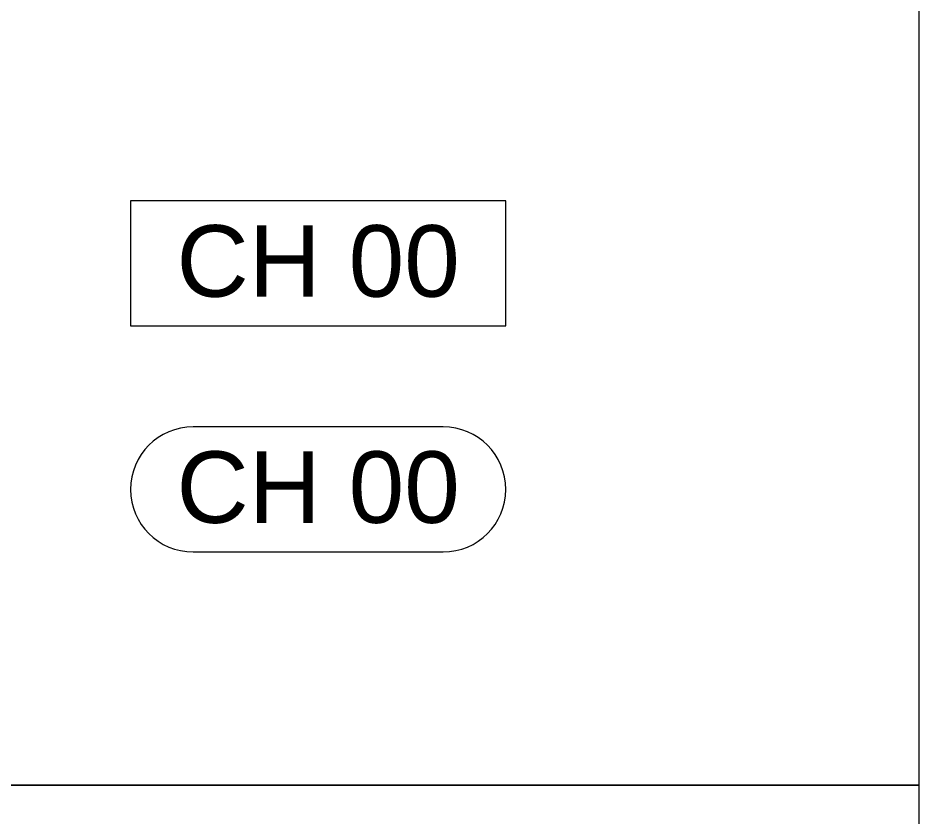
# Model space of a CAD drawing. Header units: millimetres. Extents: x -18512 to 101824, y -95768 to 52898.
# Drawn here: x -14031 to -12772, y -3754 to -2637 of the extents above; entities that cross this region are included whole.
import ezdxf
from ezdxf.enums import TextEntityAlignment as Align

# ---------------------------------------------------------------- set-up
doc = ezdxf.new("R2010")
doc.units = ezdxf.units.MM
doc.header["$LTSCALE"] = 25
doc.layers.get('0').update_dxf_attribs({"color": 254, "lineweight": 0})
doc.layers.add('_FW_NOTES', color=252, linetype='Continuous', lineweight=0)
doc.styles.get("Standard").update_dxf_attribs({"font": 'arial.ttf'})

# ---------------------------------------------------------------- blocks, each defined once
blk = doc.blocks.new('FFE ref 1')
at = {"layer": '_FW_NOTES'}
blk.add_lwpolyline([(-5.243, 0), (5.243, 0), (5.243, 3.496), (-5.243, 3.496)], close=True, dxfattribs=at)
blk.add_attdef('FFE', text='', height=2).set_placement((0, 0.811), align=Align.CENTER)
blk = doc.blocks.new('Finish')
at = {"layer": '_FW_NOTES'}
for points in [[(3.496, 3.496), (-3.496, 3.496)], [(-3.496, 0), (3.496, 0)]]:
    blk.add_lwpolyline(points, dxfattribs=at)
for centre, start, end in [((-3.496, 1.748), 90, 270), ((3.496, 1.748), 270, 90)]:
    blk.add_arc(centre, 1.748, start, end, dxfattribs=at)
blk.add_attdef('FINISH', text='', height=2).set_placement((0, 0.811), align=Align.CENTER)

msp = doc.modelspace()

# ---------------------------------------------------------------- linework, layer by layer
at = {"lineweight": 0}
for points in [[(-16308.8, -1520.1), (-12771.9, -1520.1), (-12771.9, -3709.6), (-16308.8, -3709.6)], [(-16308.8, -3709.6), (-12771.9, -3709.6), (-12771.9, -5960.2), (-16308.8, -5960.2)]]:
    msp.add_lwpolyline(points, close=True, dxfattribs=at)

# ---------------------------------------------------------------- block references
ref = msp.add_blockref('FFE ref 1', (-13611.5, -3067.3), dxfattribs=dict(at, xscale=50, yscale=50, zscale=50))
ref.add_attrib('FFE', 'CH 00', dxfattribs={"height": 100}).set_placement((-13611.5, -3026.7), align=Align.CENTER)
ref.add_attrib('FFE', 'CH 00', dxfattribs={"height": 100}).set_placement((-13611.5, -3026.7), align=Align.CENTER)
ref.add_attrib('FFE', 'CH 00', dxfattribs={"height": 100}).set_placement((-13611.5, -3026.7), align=Align.CENTER)
ref.add_attrib('FFE', 'CH 00', dxfattribs={"height": 100}).set_placement((-13611.5, -3026.7), align=Align.CENTER)
ref.add_attrib('FFE', 'CH 00', dxfattribs={"height": 100}).set_placement((-13611.5, -3026.7), align=Align.CENTER)
ref.add_attrib('FFE', 'CH 00', dxfattribs={"height": 100}).set_placement((-13611.5, -3026.7), align=Align.CENTER)
ref.add_attrib('FFE', 'CH 00', dxfattribs={"height": 100}).set_placement((-13611.5, -3026.7), align=Align.CENTER)
ref.add_attrib('FFE', 'CH 00', dxfattribs={"height": 100}).set_placement((-13611.5, -3026.7), align=Align.CENTER)
ref.add_attrib('FFE', 'CH 00', dxfattribs={"height": 100}).set_placement((-13611.5, -3026.7), align=Align.CENTER)
ref.add_attrib('FFE', 'CH 00', dxfattribs={"height": 100}).set_placement((-13611.5, -3026.7), align=Align.CENTER)
ref.add_attrib('FFE', 'CH 00', dxfattribs={"height": 100}).set_placement((-13611.5, -3026.7), align=Align.CENTER)
ref.add_attrib('FFE', 'CH 00', dxfattribs={"height": 100}).set_placement((-13611.5, -3026.7), align=Align.CENTER)
ref.add_attrib('FFE', 'CH 00', dxfattribs={"height": 100}).set_placement((-13611.5, -3026.7), align=Align.CENTER)
ref.add_attrib('FFE', 'CH 00', dxfattribs={"height": 100}).set_placement((-13611.5, -3026.7), align=Align.CENTER)
ref.add_attrib('FFE', 'CH 00', dxfattribs={"height": 100}).set_placement((-13611.5, -3026.7), align=Align.CENTER)
ref.add_attrib('FFE', 'CH 00', dxfattribs={"height": 100}).set_placement((-13611.5, -3026.7), align=Align.CENTER)
ref.add_attrib('FFE', 'CH 00', dxfattribs={"height": 100}).set_placement((-13611.5, -3026.7), align=Align.CENTER)
ref.add_attrib('FFE', 'CH 00', dxfattribs={"height": 100}).set_placement((-13611.5, -3026.7), align=Align.CENTER)
ref.add_attrib('FFE', 'CH 00', dxfattribs={"height": 100}).set_placement((-13611.5, -3026.7), align=Align.CENTER)
ref.add_attrib('FFE', 'CH 00', dxfattribs={"height": 100}).set_placement((-13611.5, -3026.7), align=Align.CENTER)
ref.add_attrib('FFE', 'CH 00', dxfattribs={"height": 100}).set_placement((-13611.5, -3026.7), align=Align.CENTER)
ref.add_attrib('FFE', 'CH 00', dxfattribs={"height": 100}).set_placement((-13611.5, -3026.7), align=Align.CENTER)
ref.add_attrib('FFE', 'CH 00', dxfattribs={"height": 100}).set_placement((-13611.5, -3026.7), align=Align.CENTER)
ref.add_attrib('FFE', 'CH 00', dxfattribs={"height": 100}).set_placement((-13611.5, -3026.7), align=Align.CENTER)
ref.add_attrib('FFE', 'CH 00', dxfattribs={"height": 100}).set_placement((-13611.5, -3026.7), align=Align.CENTER)
ref.add_attrib('FFE', 'CH 00', dxfattribs={"height": 100}).set_placement((-13611.5, -3026.7), align=Align.CENTER)
ref.add_attrib('FFE', 'CH 00', dxfattribs={"height": 100}).set_placement((-13611.5, -3026.7), align=Align.CENTER)
ref.add_attrib('FFE', 'CH 00', dxfattribs={"height": 100}).set_placement((-13611.5, -3026.7), align=Align.CENTER)
ref.add_attrib('FFE', 'CH 00', dxfattribs={"height": 100}).set_placement((-13611.5, -3026.7), align=Align.CENTER)
ref.add_attrib('FFE', 'CH 00', dxfattribs={"height": 100}).set_placement((-13611.5, -3026.7), align=Align.CENTER)
ref.add_attrib('FFE', 'CH 00', dxfattribs={"height": 100}).set_placement((-13611.5, -3026.7), align=Align.CENTER)
ref.add_attrib('FFE', 'CH 00', dxfattribs={"height": 100}).set_placement((-13611.5, -3026.7), align=Align.CENTER)
ref.add_attrib('FFE', 'CH 00', dxfattribs={"height": 100}).set_placement((-13611.5, -3026.7), align=Align.CENTER)
ref.add_attrib('FFE', 'CH 00', dxfattribs={"height": 100}).set_placement((-13611.5, -3026.7), align=Align.CENTER)
ref.add_attrib('FFE', 'CH 00', dxfattribs={"height": 100}).set_placement((-13611.5, -3026.7), align=Align.CENTER)
ref.add_attrib('FFE', 'CH 00', dxfattribs={"height": 100}).set_placement((-13611.5, -3026.7), align=Align.CENTER)
ref.add_attrib('FFE', 'CH 00', dxfattribs={"height": 100}).set_placement((-13611.5, -3026.7), align=Align.CENTER)
ref.add_attrib('FFE', 'CH 00', dxfattribs={"height": 100}).set_placement((-13611.5, -3026.7), align=Align.CENTER)
ref.add_attrib('FFE', 'CH 00', dxfattribs={"height": 100}).set_placement((-13611.5, -3026.7), align=Align.CENTER)
ref.add_attrib('FFE', 'CH 00', dxfattribs={"height": 100}).set_placement((-13611.5, -3026.7), align=Align.CENTER)
ref.add_attrib('FFE', 'CH 00', dxfattribs={"height": 100}).set_placement((-13611.5, -3026.7), align=Align.CENTER)
ref.add_attrib('FFE', 'CH 00', dxfattribs={"height": 100}).set_placement((-13611.5, -3026.7), align=Align.CENTER)
ref.add_attrib('FFE', 'CH 00', dxfattribs={"height": 100}).set_placement((-13611.5, -3026.7), align=Align.CENTER)
ref.add_attrib('FFE', 'CH 00', dxfattribs={"height": 100}).set_placement((-13611.5, -3026.7), align=Align.CENTER)
ref.add_attrib('FFE', 'CH 00', dxfattribs={"height": 100}).set_placement((-13611.5, -3026.7), align=Align.CENTER)
ref.add_attrib('FFE', 'CH 00', dxfattribs={"height": 100}).set_placement((-13611.5, -3026.7), align=Align.CENTER)
ref.add_attrib('FFE', 'CH 00', dxfattribs={"height": 100}).set_placement((-13611.5, -3026.7), align=Align.CENTER)
ref.add_attrib('FFE', 'CH 00', dxfattribs={"height": 100}).set_placement((-13611.5, -3026.7), align=Align.CENTER)
ref.add_attrib('FFE', 'CH 00', dxfattribs={"height": 100}).set_placement((-13611.5, -3026.7), align=Align.CENTER)
ref.add_attrib('FFE', 'CH 00', dxfattribs={"height": 100}).set_placement((-13611.5, -3026.7), align=Align.CENTER)
ref.add_attrib('FFE', 'CH 00', dxfattribs={"height": 100}).set_placement((-13611.5, -3026.7), align=Align.CENTER)
ref.add_attrib('FFE', 'CH 00', dxfattribs={"height": 100}).set_placement((-13611.5, -3026.7), align=Align.CENTER)
ref.add_attrib('FFE', 'CH 00', dxfattribs={"height": 100}).set_placement((-13611.5, -3026.7), align=Align.CENTER)
ref.add_attrib('FFE', 'CH 00', dxfattribs={"height": 100}).set_placement((-13611.5, -3026.7), align=Align.CENTER)
ref.add_attrib('FFE', 'CH 00', dxfattribs={"height": 100}).set_placement((-13611.5, -3026.7), align=Align.CENTER)
ref.add_attrib('FFE', 'CH 00', dxfattribs={"height": 100}).set_placement((-13611.5, -3026.7), align=Align.CENTER)
ref.add_attrib('FFE', 'CH 00', dxfattribs={"height": 100}).set_placement((-13611.5, -3026.7), align=Align.CENTER)
ref.add_attrib('FFE', 'CH 00', dxfattribs={"height": 100}).set_placement((-13611.5, -3026.7), align=Align.CENTER)
ref.add_attrib('FFE', 'CH 00', dxfattribs={"height": 100}).set_placement((-13611.5, -3026.7), align=Align.CENTER)
ref.add_attrib('FFE', 'CH 00', dxfattribs={"height": 100}).set_placement((-13611.5, -3026.7), align=Align.CENTER)
ref.add_attrib('FFE', 'CH 00', dxfattribs={"height": 100}).set_placement((-13611.5, -3026.7), align=Align.CENTER)
ref.add_attrib('FFE', 'CH 00', dxfattribs={"height": 100}).set_placement((-13611.5, -3026.7), align=Align.CENTER)
ref.add_attrib('FFE', 'CH 00', dxfattribs={"height": 100}).set_placement((-13611.5, -3026.7), align=Align.CENTER)
ref.add_attrib('FFE', 'CH 00', dxfattribs={"height": 100}).set_placement((-13611.5, -3026.7), align=Align.CENTER)
ref.add_attrib('FFE', 'CH 00', dxfattribs={"height": 100}).set_placement((-13611.5, -3026.7), align=Align.CENTER)
ref.add_attrib('FFE', 'CH 00', dxfattribs={"height": 100}).set_placement((-13611.5, -3026.7), align=Align.CENTER)
ref.add_attrib('FFE', 'CH 00', dxfattribs={"height": 100}).set_placement((-13611.5, -3026.7), align=Align.CENTER)
ref.add_attrib('FFE', 'CH 00', dxfattribs={"height": 100}).set_placement((-13611.5, -3026.7), align=Align.CENTER)
ref.add_attrib('FFE', 'CH 00', dxfattribs={"height": 100}).set_placement((-13611.5, -3026.7), align=Align.CENTER)
ref.add_attrib('FFE', 'CH 00', dxfattribs={"height": 100}).set_placement((-13611.5, -3026.7), align=Align.CENTER)
ref.add_attrib('FFE', 'CH 00', dxfattribs={"height": 100}).set_placement((-13611.5, -3026.7), align=Align.CENTER)
ref.add_attrib('FFE', 'CH 00', dxfattribs={"height": 100}).set_placement((-13611.5, -3026.7), align=Align.CENTER)
ref.add_attrib('FFE', 'CH 00', dxfattribs={"height": 100}).set_placement((-13611.5, -3026.7), align=Align.CENTER)
ref.add_attrib('FFE', 'CH 00', dxfattribs={"height": 100}).set_placement((-13611.5, -3026.7), align=Align.CENTER)
ref.add_attrib('FFE', 'CH 00', dxfattribs={"height": 100}).set_placement((-13611.5, -3026.7), align=Align.CENTER)
ref.add_attrib('FFE', 'CH 00', dxfattribs={"height": 100}).set_placement((-13611.5, -3026.7), align=Align.CENTER)
ref.add_attrib('FFE', 'CH 00', dxfattribs={"height": 100}).set_placement((-13611.5, -3026.7), align=Align.CENTER)
ref.add_attrib('FFE', 'CH 00', dxfattribs={"height": 100}).set_placement((-13611.5, -3026.7), align=Align.CENTER)
ref.add_attrib('FFE', 'CH 00', dxfattribs={"height": 100}).set_placement((-13611.5, -3026.7), align=Align.CENTER)
ref.add_attrib('FFE', 'CH 00', dxfattribs={"height": 100}).set_placement((-13611.5, -3026.7), align=Align.CENTER)
ref.add_attrib('FFE', 'CH 00', dxfattribs={"height": 100}).set_placement((-13611.5, -3026.7), align=Align.CENTER)
ref.add_attrib('FFE', 'CH 00', dxfattribs={"height": 100}).set_placement((-13611.5, -3026.7), align=Align.CENTER)
ref.add_attrib('FFE', 'CH 00', dxfattribs={"height": 100}).set_placement((-13611.5, -3026.7), align=Align.CENTER)
ref.add_attrib('FFE', 'CH 00', dxfattribs={"height": 100}).set_placement((-13611.5, -3026.7), align=Align.CENTER)
ref.add_attrib('FFE', 'CH 00', dxfattribs={"height": 100}).set_placement((-13611.5, -3026.7), align=Align.CENTER)
ref.add_attrib('FFE', 'CH 00', dxfattribs={"height": 100}).set_placement((-13611.5, -3026.7), align=Align.CENTER)
ref.add_attrib('FFE', 'CH 00', dxfattribs={"height": 100}).set_placement((-13611.5, -3026.7), align=Align.CENTER)
ref.add_attrib('FFE', 'CH 00', dxfattribs={"height": 100}).set_placement((-13611.5, -3026.7), align=Align.CENTER)
ref.add_attrib('FFE', 'CH 00', dxfattribs={"height": 100}).set_placement((-13611.5, -3026.7), align=Align.CENTER)
ref.add_attrib('FFE', 'CH 00', dxfattribs={"height": 100}).set_placement((-13611.5, -3026.7), align=Align.CENTER)
ref.add_attrib('FFE', 'CH 00', dxfattribs={"height": 100}).set_placement((-13611.5, -3026.7), align=Align.CENTER)
ref.add_attrib('FFE', 'CH 00', dxfattribs={"height": 100}).set_placement((-13611.5, -3026.7), align=Align.CENTER)
ref.add_attrib('FFE', 'CH 00', dxfattribs={"height": 100}).set_placement((-13611.5, -3026.7), align=Align.CENTER)
ref.add_attrib('FFE', 'CH 00', dxfattribs={"height": 100}).set_placement((-13611.5, -3026.7), align=Align.CENTER)
ref.add_attrib('FFE', 'CH 00', dxfattribs={"height": 100}).set_placement((-13611.5, -3026.7), align=Align.CENTER)
ref.add_attrib('FFE', 'CH 00', dxfattribs={"height": 100}).set_placement((-13611.5, -3026.7), align=Align.CENTER)
ref.add_attrib('FFE', 'CH 00', dxfattribs={"height": 100}).set_placement((-13611.5, -3026.7), align=Align.CENTER)
ref.add_attrib('FFE', 'CH 00', dxfattribs={"height": 100}).set_placement((-13611.5, -3026.7), align=Align.CENTER)
ref.add_attrib('FFE', 'CH 00', dxfattribs={"height": 100}).set_placement((-13611.5, -3026.7), align=Align.CENTER)
ref.add_attrib('FFE', 'CH 00', dxfattribs={"height": 100}).set_placement((-13611.5, -3026.7), align=Align.CENTER)
ref.add_attrib('FFE', 'CH 00', dxfattribs={"height": 100}).set_placement((-13611.5, -3026.7), align=Align.CENTER)
ref.add_attrib('FFE', 'CH 00', dxfattribs={"height": 100}).set_placement((-13611.5, -3026.7), align=Align.CENTER)
ref.add_attrib('FFE', 'CH 00', dxfattribs={"height": 100}).set_placement((-13611.5, -3026.7), align=Align.CENTER)
ref.add_attrib('FFE', 'CH 00', dxfattribs={"height": 100}).set_placement((-13611.5, -3026.7), align=Align.CENTER)
ref.add_attrib('FFE', 'CH 00', dxfattribs={"height": 100}).set_placement((-13611.5, -3026.7), align=Align.CENTER)
ref.add_attrib('FFE', 'CH 00', dxfattribs={"height": 100}).set_placement((-13611.5, -3026.7), align=Align.CENTER)
ref.add_attrib('FFE', 'CH 00', dxfattribs={"height": 100}).set_placement((-13611.5, -3026.7), align=Align.CENTER)
ref.add_attrib('FFE', 'CH 00', dxfattribs={"height": 100}).set_placement((-13611.5, -3026.7), align=Align.CENTER)
ref.add_attrib('FFE', 'CH 00', dxfattribs={"height": 100}).set_placement((-13611.5, -3026.7), align=Align.CENTER)
ref.add_attrib('FFE', 'CH 00', dxfattribs={"height": 100}).set_placement((-13611.5, -3026.7), align=Align.CENTER)
ref.add_attrib('FFE', 'CH 00', dxfattribs={"height": 100}).set_placement((-13611.5, -3026.7), align=Align.CENTER)
ref.add_attrib('FFE', 'CH 00', dxfattribs={"height": 100}).set_placement((-13611.5, -3026.7), align=Align.CENTER)
ref.add_attrib('FFE', 'CH 00', dxfattribs={"height": 100}).set_placement((-13611.5, -3026.7), align=Align.CENTER)
ref.add_attrib('FFE', 'CH 00', dxfattribs={"height": 100}).set_placement((-13611.5, -3026.7), align=Align.CENTER)
ref.add_attrib('FFE', 'CH 00', dxfattribs={"height": 100}).set_placement((-13611.5, -3026.7), align=Align.CENTER)
ref.add_attrib('FFE', 'CH 00', dxfattribs={"height": 100}).set_placement((-13611.5, -3026.7), align=Align.CENTER)
ref.add_attrib('FFE', 'CH 00', dxfattribs={"height": 100}).set_placement((-13611.5, -3026.7), align=Align.CENTER)
ref.add_attrib('FFE', 'CH 00', dxfattribs={"height": 100}).set_placement((-13611.5, -3026.7), align=Align.CENTER)
ref.add_attrib('FFE', 'CH 00', dxfattribs={"height": 100}).set_placement((-13611.5, -3026.7), align=Align.CENTER)
ref.add_attrib('FFE', 'CH 00', dxfattribs={"height": 100}).set_placement((-13611.5, -3026.7), align=Align.CENTER)
ref.add_attrib('FFE', 'CH 00', dxfattribs={"height": 100}).set_placement((-13611.5, -3026.7), align=Align.CENTER)
ref.add_attrib('FFE', 'CH 00', dxfattribs={"height": 100}).set_placement((-13611.5, -3026.7), align=Align.CENTER)
ref.add_attrib('FFE', 'CH 00', dxfattribs={"height": 100}).set_placement((-13611.5, -3026.7), align=Align.CENTER)
ref.add_attrib('FFE', 'CH 00', dxfattribs={"height": 100}).set_placement((-13611.5, -3026.7), align=Align.CENTER)
ref.add_attrib('FFE', 'CH 00', dxfattribs={"height": 100}).set_placement((-13611.5, -3026.7), align=Align.CENTER)
ref = msp.add_blockref('Finish', (-13611.5, -3383.5), dxfattribs=dict(at, xscale=50, yscale=50, zscale=50))
ref.add_attrib('FINISH', 'CH 00', dxfattribs={"height": 100}).set_placement((-13611.5, -3342.9), align=Align.CENTER)
ref.add_attrib('FINISH', 'CH 00', dxfattribs={"height": 100}).set_placement((-13611.5, -3342.9), align=Align.CENTER)
ref.add_attrib('FINISH', 'CH 00', dxfattribs={"height": 100}).set_placement((-13611.5, -3342.9), align=Align.CENTER)
ref.add_attrib('FINISH', 'CH 00', dxfattribs={"height": 100}).set_placement((-13611.5, -3342.9), align=Align.CENTER)
ref.add_attrib('FINISH', 'CH 00', dxfattribs={"height": 100}).set_placement((-13611.5, -3342.9), align=Align.CENTER)
ref.add_attrib('FINISH', 'CH 00', dxfattribs={"height": 100}).set_placement((-13611.5, -3342.9), align=Align.CENTER)
ref.add_attrib('FINISH', 'CH 00', dxfattribs={"height": 100}).set_placement((-13611.5, -3342.9), align=Align.CENTER)
ref.add_attrib('FINISH', 'CH 00', dxfattribs={"height": 100}).set_placement((-13611.5, -3342.9), align=Align.CENTER)
ref.add_attrib('FINISH', 'CH 00', dxfattribs={"height": 100}).set_placement((-13611.5, -3342.9), align=Align.CENTER)
ref.add_attrib('FINISH', 'CH 00', dxfattribs={"height": 100}).set_placement((-13611.5, -3342.9), align=Align.CENTER)
ref.add_attrib('FINISH', 'CH 00', dxfattribs={"height": 100}).set_placement((-13611.5, -3342.9), align=Align.CENTER)
ref.add_attrib('FINISH', 'CH 00', dxfattribs={"height": 100}).set_placement((-13611.5, -3342.9), align=Align.CENTER)
ref.add_attrib('FINISH', 'CH 00', dxfattribs={"height": 100}).set_placement((-13611.5, -3342.9), align=Align.CENTER)
ref.add_attrib('FINISH', 'CH 00', dxfattribs={"height": 100}).set_placement((-13611.5, -3342.9), align=Align.CENTER)
ref.add_attrib('FINISH', 'CH 00', dxfattribs={"height": 100}).set_placement((-13611.5, -3342.9), align=Align.CENTER)
ref.add_attrib('FINISH', 'CH 00', dxfattribs={"height": 100}).set_placement((-13611.5, -3342.9), align=Align.CENTER)
ref.add_attrib('FINISH', 'CH 00', dxfattribs={"height": 100}).set_placement((-13611.5, -3342.9), align=Align.CENTER)
ref.add_attrib('FINISH', 'CH 00', dxfattribs={"height": 100}).set_placement((-13611.5, -3342.9), align=Align.CENTER)
ref.add_attrib('FINISH', 'CH 00', dxfattribs={"height": 100}).set_placement((-13611.5, -3342.9), align=Align.CENTER)
ref.add_attrib('FINISH', 'CH 00', dxfattribs={"height": 100}).set_placement((-13611.5, -3342.9), align=Align.CENTER)
ref.add_attrib('FINISH', 'CH 00', dxfattribs={"height": 100}).set_placement((-13611.5, -3342.9), align=Align.CENTER)
ref.add_attrib('FINISH', 'CH 00', dxfattribs={"height": 100}).set_placement((-13611.5, -3342.9), align=Align.CENTER)
ref.add_attrib('FINISH', 'CH 00', dxfattribs={"height": 100}).set_placement((-13611.5, -3342.9), align=Align.CENTER)
ref.add_attrib('FINISH', 'CH 00', dxfattribs={"height": 100}).set_placement((-13611.5, -3342.9), align=Align.CENTER)
ref.add_attrib('FINISH', 'CH 00', dxfattribs={"height": 100}).set_placement((-13611.5, -3342.9), align=Align.CENTER)
ref.add_attrib('FINISH', 'CH 00', dxfattribs={"height": 100}).set_placement((-13611.5, -3342.9), align=Align.CENTER)
ref.add_attrib('FINISH', 'CH 00', dxfattribs={"height": 100}).set_placement((-13611.5, -3342.9), align=Align.CENTER)
ref.add_attrib('FINISH', 'CH 00', dxfattribs={"height": 100}).set_placement((-13611.5, -3342.9), align=Align.CENTER)
ref.add_attrib('FINISH', 'CH 00', dxfattribs={"height": 100}).set_placement((-13611.5, -3342.9), align=Align.CENTER)
ref.add_attrib('FINISH', 'CH 00', dxfattribs={"height": 100}).set_placement((-13611.5, -3342.9), align=Align.CENTER)
ref.add_attrib('FINISH', 'CH 00', dxfattribs={"height": 100}).set_placement((-13611.5, -3342.9), align=Align.CENTER)
ref.add_attrib('FINISH', 'CH 00', dxfattribs={"height": 100}).set_placement((-13611.5, -3342.9), align=Align.CENTER)
ref.add_attrib('FINISH', 'CH 00', dxfattribs={"height": 100}).set_placement((-13611.5, -3342.9), align=Align.CENTER)
ref.add_attrib('FINISH', 'CH 00', dxfattribs={"height": 100}).set_placement((-13611.5, -3342.9), align=Align.CENTER)
ref.add_attrib('FINISH', 'CH 00', dxfattribs={"height": 100}).set_placement((-13611.5, -3342.9), align=Align.CENTER)
ref.add_attrib('FINISH', 'CH 00', dxfattribs={"height": 100}).set_placement((-13611.5, -3342.9), align=Align.CENTER)
ref.add_attrib('FINISH', 'CH 00', dxfattribs={"height": 100}).set_placement((-13611.5, -3342.9), align=Align.CENTER)
ref.add_attrib('FINISH', 'CH 00', dxfattribs={"height": 100}).set_placement((-13611.5, -3342.9), align=Align.CENTER)
ref.add_attrib('FINISH', 'CH 00', dxfattribs={"height": 100}).set_placement((-13611.5, -3342.9), align=Align.CENTER)
ref.add_attrib('FINISH', 'CH 00', dxfattribs={"height": 100}).set_placement((-13611.5, -3342.9), align=Align.CENTER)
ref.add_attrib('FINISH', 'CH 00', dxfattribs={"height": 100}).set_placement((-13611.5, -3342.9), align=Align.CENTER)
ref.add_attrib('FINISH', 'CH 00', dxfattribs={"height": 100}).set_placement((-13611.5, -3342.9), align=Align.CENTER)
ref.add_attrib('FINISH', 'CH 00', dxfattribs={"height": 100}).set_placement((-13611.5, -3342.9), align=Align.CENTER)
ref.add_attrib('FINISH', 'CH 00', dxfattribs={"height": 100}).set_placement((-13611.5, -3342.9), align=Align.CENTER)
ref.add_attrib('FINISH', 'CH 00', dxfattribs={"height": 100}).set_placement((-13611.5, -3342.9), align=Align.CENTER)
ref.add_attrib('FINISH', 'CH 00', dxfattribs={"height": 100}).set_placement((-13611.5, -3342.9), align=Align.CENTER)
ref.add_attrib('FINISH', 'CH 00', dxfattribs={"height": 100}).set_placement((-13611.5, -3342.9), align=Align.CENTER)
ref.add_attrib('FINISH', 'CH 00', dxfattribs={"height": 100}).set_placement((-13611.5, -3342.9), align=Align.CENTER)
ref.add_attrib('FINISH', 'CH 00', dxfattribs={"height": 100}).set_placement((-13611.5, -3342.9), align=Align.CENTER)
ref.add_attrib('FINISH', 'CH 00', dxfattribs={"height": 100}).set_placement((-13611.5, -3342.9), align=Align.CENTER)
ref.add_attrib('FINISH', 'CH 00', dxfattribs={"height": 100}).set_placement((-13611.5, -3342.9), align=Align.CENTER)
ref.add_attrib('FINISH', 'CH 00', dxfattribs={"height": 100}).set_placement((-13611.5, -3342.9), align=Align.CENTER)
ref.add_attrib('FINISH', 'CH 00', dxfattribs={"height": 100}).set_placement((-13611.5, -3342.9), align=Align.CENTER)
ref.add_attrib('FINISH', 'CH 00', dxfattribs={"height": 100}).set_placement((-13611.5, -3342.9), align=Align.CENTER)
ref.add_attrib('FINISH', 'CH 00', dxfattribs={"height": 100}).set_placement((-13611.5, -3342.9), align=Align.CENTER)
ref.add_attrib('FINISH', 'CH 00', dxfattribs={"height": 100}).set_placement((-13611.5, -3342.9), align=Align.CENTER)
ref.add_attrib('FINISH', 'CH 00', dxfattribs={"height": 100}).set_placement((-13611.5, -3342.9), align=Align.CENTER)
ref.add_attrib('FINISH', 'CH 00', dxfattribs={"height": 100}).set_placement((-13611.5, -3342.9), align=Align.CENTER)
ref.add_attrib('FINISH', 'CH 00', dxfattribs={"height": 100}).set_placement((-13611.5, -3342.9), align=Align.CENTER)
ref.add_attrib('FINISH', 'CH 00', dxfattribs={"height": 100}).set_placement((-13611.5, -3342.9), align=Align.CENTER)
ref.add_attrib('FINISH', 'CH 00', dxfattribs={"height": 100}).set_placement((-13611.5, -3342.9), align=Align.CENTER)
ref.add_attrib('FINISH', 'CH 00', dxfattribs={"height": 100}).set_placement((-13611.5, -3342.9), align=Align.CENTER)
ref.add_attrib('FINISH', 'CH 00', dxfattribs={"height": 100}).set_placement((-13611.5, -3342.9), align=Align.CENTER)
ref.add_attrib('FINISH', 'CH 00', dxfattribs={"height": 100}).set_placement((-13611.5, -3342.9), align=Align.CENTER)
ref.add_attrib('FINISH', 'CH 00', dxfattribs={"height": 100}).set_placement((-13611.5, -3342.9), align=Align.CENTER)
ref.add_attrib('FINISH', 'CH 00', dxfattribs={"height": 100}).set_placement((-13611.5, -3342.9), align=Align.CENTER)
ref.add_attrib('FINISH', 'CH 00', dxfattribs={"height": 100}).set_placement((-13611.5, -3342.9), align=Align.CENTER)
ref.add_attrib('FINISH', 'CH 00', dxfattribs={"height": 100}).set_placement((-13611.5, -3342.9), align=Align.CENTER)
ref.add_attrib('FINISH', 'CH 00', dxfattribs={"height": 100}).set_placement((-13611.5, -3342.9), align=Align.CENTER)
ref.add_attrib('FINISH', 'CH 00', dxfattribs={"height": 100}).set_placement((-13611.5, -3342.9), align=Align.CENTER)
ref.add_attrib('FINISH', 'CH 00', dxfattribs={"height": 100}).set_placement((-13611.5, -3342.9), align=Align.CENTER)
ref.add_attrib('FINISH', 'CH 00', dxfattribs={"height": 100}).set_placement((-13611.5, -3342.9), align=Align.CENTER)
ref.add_attrib('FINISH', 'CH 00', dxfattribs={"height": 100}).set_placement((-13611.5, -3342.9), align=Align.CENTER)
ref.add_attrib('FINISH', 'CH 00', dxfattribs={"height": 100}).set_placement((-13611.5, -3342.9), align=Align.CENTER)
ref.add_attrib('FINISH', 'CH 00', dxfattribs={"height": 100}).set_placement((-13611.5, -3342.9), align=Align.CENTER)
ref.add_attrib('FINISH', 'CH 00', dxfattribs={"height": 100}).set_placement((-13611.5, -3342.9), align=Align.CENTER)
ref.add_attrib('FINISH', 'CH 00', dxfattribs={"height": 100}).set_placement((-13611.5, -3342.9), align=Align.CENTER)
ref.add_attrib('FINISH', 'CH 00', dxfattribs={"height": 100}).set_placement((-13611.5, -3342.9), align=Align.CENTER)
ref.add_attrib('FINISH', 'CH 00', dxfattribs={"height": 100}).set_placement((-13611.5, -3342.9), align=Align.CENTER)
ref.add_attrib('FINISH', 'CH 00', dxfattribs={"height": 100}).set_placement((-13611.5, -3342.9), align=Align.CENTER)
ref.add_attrib('FINISH', 'CH 00', dxfattribs={"height": 100}).set_placement((-13611.5, -3342.9), align=Align.CENTER)
ref.add_attrib('FINISH', 'CH 00', dxfattribs={"height": 100}).set_placement((-13611.5, -3342.9), align=Align.CENTER)
ref.add_attrib('FINISH', 'CH 00', dxfattribs={"height": 100}).set_placement((-13611.5, -3342.9), align=Align.CENTER)
ref.add_attrib('FINISH', 'CH 00', dxfattribs={"height": 100}).set_placement((-13611.5, -3342.9), align=Align.CENTER)
ref.add_attrib('FINISH', 'CH 00', dxfattribs={"height": 100}).set_placement((-13611.5, -3342.9), align=Align.CENTER)
ref.add_attrib('FINISH', 'CH 00', dxfattribs={"height": 100}).set_placement((-13611.5, -3342.9), align=Align.CENTER)
ref.add_attrib('FINISH', 'CH 00', dxfattribs={"height": 100}).set_placement((-13611.5, -3342.9), align=Align.CENTER)
ref.add_attrib('FINISH', 'CH 00', dxfattribs={"height": 100}).set_placement((-13611.5, -3342.9), align=Align.CENTER)
ref.add_attrib('FINISH', 'CH 00', dxfattribs={"height": 100}).set_placement((-13611.5, -3342.9), align=Align.CENTER)
ref.add_attrib('FINISH', 'CH 00', dxfattribs={"height": 100}).set_placement((-13611.5, -3342.9), align=Align.CENTER)
ref.add_attrib('FINISH', 'CH 00', dxfattribs={"height": 100}).set_placement((-13611.5, -3342.9), align=Align.CENTER)
ref.add_attrib('FINISH', 'CH 00', dxfattribs={"height": 100}).set_placement((-13611.5, -3342.9), align=Align.CENTER)
ref.add_attrib('FINISH', 'CH 00', dxfattribs={"height": 100}).set_placement((-13611.5, -3342.9), align=Align.CENTER)
ref.add_attrib('FINISH', 'CH 00', dxfattribs={"height": 100}).set_placement((-13611.5, -3342.9), align=Align.CENTER)
ref.add_attrib('FINISH', 'CH 00', dxfattribs={"height": 100}).set_placement((-13611.5, -3342.9), align=Align.CENTER)
ref.add_attrib('FINISH', 'CH 00', dxfattribs={"height": 100}).set_placement((-13611.5, -3342.9), align=Align.CENTER)
ref.add_attrib('FINISH', 'CH 00', dxfattribs={"height": 100}).set_placement((-13611.5, -3342.9), align=Align.CENTER)
ref.add_attrib('FINISH', 'CH 00', dxfattribs={"height": 100}).set_placement((-13611.5, -3342.9), align=Align.CENTER)
ref.add_attrib('FINISH', 'CH 00', dxfattribs={"height": 100}).set_placement((-13611.5, -3342.9), align=Align.CENTER)
ref.add_attrib('FINISH', 'CH 00', dxfattribs={"height": 100}).set_placement((-13611.5, -3342.9), align=Align.CENTER)
ref.add_attrib('FINISH', 'CH 00', dxfattribs={"height": 100}).set_placement((-13611.5, -3342.9), align=Align.CENTER)
ref.add_attrib('FINISH', 'CH 00', dxfattribs={"height": 100}).set_placement((-13611.5, -3342.9), align=Align.CENTER)
ref.add_attrib('FINISH', 'CH 00', dxfattribs={"height": 100}).set_placement((-13611.5, -3342.9), align=Align.CENTER)
ref.add_attrib('FINISH', 'CH 00', dxfattribs={"height": 100}).set_placement((-13611.5, -3342.9), align=Align.CENTER)
ref.add_attrib('FINISH', 'CH 00', dxfattribs={"height": 100}).set_placement((-13611.5, -3342.9), align=Align.CENTER)
ref.add_attrib('FINISH', 'CH 00', dxfattribs={"height": 100}).set_placement((-13611.5, -3342.9), align=Align.CENTER)
ref.add_attrib('FINISH', 'CH 00', dxfattribs={"height": 100}).set_placement((-13611.5, -3342.9), align=Align.CENTER)
ref.add_attrib('FINISH', 'CH 00', dxfattribs={"height": 100}).set_placement((-13611.5, -3342.9), align=Align.CENTER)
ref.add_attrib('FINISH', 'CH 00', dxfattribs={"height": 100}).set_placement((-13611.5, -3342.9), align=Align.CENTER)
ref.add_attrib('FINISH', 'CH 00', dxfattribs={"height": 100}).set_placement((-13611.5, -3342.9), align=Align.CENTER)
ref.add_attrib('FINISH', 'CH 00', dxfattribs={"height": 100}).set_placement((-13611.5, -3342.9), align=Align.CENTER)
ref.add_attrib('FINISH', 'CH 00', dxfattribs={"height": 100}).set_placement((-13611.5, -3342.9), align=Align.CENTER)
ref.add_attrib('FINISH', 'CH 00', dxfattribs={"height": 100}).set_placement((-13611.5, -3342.9), align=Align.CENTER)
ref.add_attrib('FINISH', 'CH 00', dxfattribs={"height": 100}).set_placement((-13611.5, -3342.9), align=Align.CENTER)
ref.add_attrib('FINISH', 'CH 00', dxfattribs={"height": 100}).set_placement((-13611.5, -3342.9), align=Align.CENTER)
ref.add_attrib('FINISH', 'CH 00', dxfattribs={"height": 100}).set_placement((-13611.5, -3342.9), align=Align.CENTER)
ref.add_attrib('FINISH', 'CH 00', dxfattribs={"height": 100}).set_placement((-13611.5, -3342.9), align=Align.CENTER)
ref.add_attrib('FINISH', 'CH 00', dxfattribs={"height": 100}).set_placement((-13611.5, -3342.9), align=Align.CENTER)
ref.add_attrib('FINISH', 'CH 00', dxfattribs={"height": 100}).set_placement((-13611.5, -3342.9), align=Align.CENTER)
ref.add_attrib('FINISH', 'CH 00', dxfattribs={"height": 100}).set_placement((-13611.5, -3342.9), align=Align.CENTER)
ref.add_attrib('FINISH', 'CH 00', dxfattribs={"height": 100}).set_placement((-13611.5, -3342.9), align=Align.CENTER)
ref.add_attrib('FINISH', 'CH 00', dxfattribs={"height": 100}).set_placement((-13611.5, -3342.9), align=Align.CENTER)
ref.add_attrib('FINISH', 'CH 00', dxfattribs={"height": 100}).set_placement((-13611.5, -3342.9), align=Align.CENTER)
ref.add_attrib('FINISH', 'CH 00', dxfattribs={"height": 100}).set_placement((-13611.5, -3342.9), align=Align.CENTER)
ref.add_attrib('FINISH', 'CH 00', dxfattribs={"height": 100}).set_placement((-13611.5, -3342.9), align=Align.CENTER)

doc.saveas('drawing.dxf')
